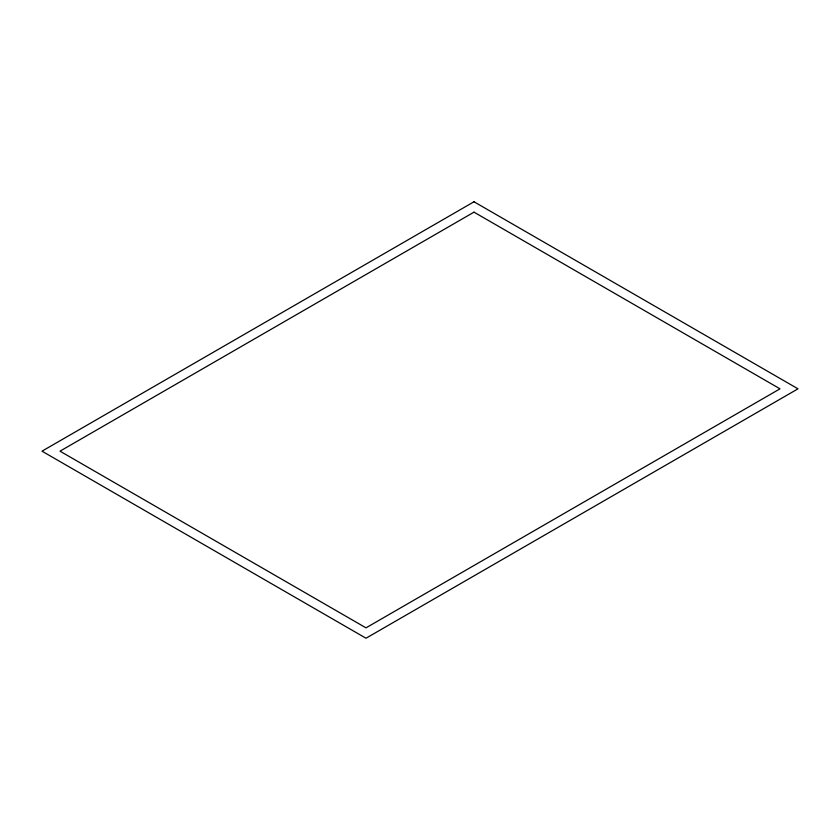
<?xml version="1.0" encoding="UTF-8"?>
<svg xmlns="http://www.w3.org/2000/svg" width="840" height="840" viewBox="0 0 840 840"><rect width="100%" height="100%" fill="white"/><g stroke="black" fill="none" stroke-linecap="round" stroke-linejoin="round"><path stroke-width="1.26" d="M474.002 201.768L42 451.175L365.999 638.232L798 388.826L474.002 201.768M474.002 212.153L59.997 451.175L365.999 627.848L780.003 388.826L474.002 212.153"/></g></svg>
